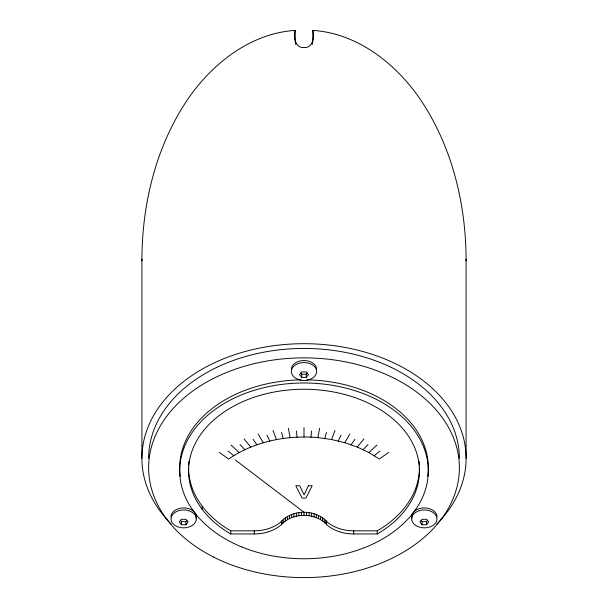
<?xml version="1.0" encoding="UTF-8"?>
<svg xmlns="http://www.w3.org/2000/svg" width="608" height="608" viewBox="0 0 608 608"><rect width="100%" height="100%" fill="white"/><g stroke="black" fill="none" stroke-linecap="round" stroke-linejoin="round"><path stroke-width="0.91" d="M466.093 458.31L466.093 259.016C465.781 202.061 451.349 144.104 418.616 96.923C394.083 62.229 356.524 33.258 312.877 30.4C314.222 37.164 313.28 48.146 304 47.538C294.72 48.146 293.778 37.164 295.123 30.4C251.476 33.258 213.917 62.229 189.384 96.923C156.651 144.104 142.219 202.061 141.907 259.016L141.907 458.31M466.032 260.893L466.093 259.016M310.954 437.281L311.532 431.011M219.245 452.367L228.661 459.025C254.532 441.241 286.946 434.978 317.908 437.6L319.648 428.268M324.74 438.566L326.473 432.402M317.908 437.6L331.573 439.523L335.023 430.426M338.177 441.104L341.027 435.161M331.573 439.523L344.774 442.692L349.874 433.99M351.021 444.874L354.95 439.242M185.881 524.757L188.1 522.036L185.881 519.316L181.442 519.316L179.223 522.036L181.442 524.757L185.881 524.757L185.881 521.618L186.99 520.258M306.219 377.37L308.438 374.657L306.219 371.936L301.781 371.936L299.562 374.657L301.781 377.37L306.219 377.37L306.219 374.232L307.329 372.879M344.774 442.692L357.276 447.047L363.934 438.892M426.558 524.757L428.777 522.036L426.558 519.316L422.119 519.316L419.9 522.036L422.119 524.757L426.558 524.757L426.558 521.618L427.667 520.258M188.579 467.727A115.421 81.616 0 0 0 230.774 530.822L254.288 530.822A34.42 24.335 0 0 0 280.28 522.432C292.045 508.858 315.955 508.858 327.72 522.432A34.42 24.335 0 0 0 353.712 530.822L377.226 530.822A115.421 81.616 0 0 0 419.421 467.727M281.572 524.43C293.413 511.822 316.418 512.536 327.72 525.57A34.42 24.335 0 0 0 353.712 533.961L377.226 533.961A115.421 81.616 0 0 0 388.246 415.074A115.421 81.616 0 0 0 219.754 415.074A115.421 81.616 0 0 0 230.774 533.961L254.288 533.961A34.42 24.335 0 0 0 280.28 525.57L281.572 524.43L281.572 521.292M363.067 449.791L368 444.57M357.276 447.047L368.858 452.527L376.968 445.056M374.102 455.772L379.954 451.052M388.755 452.367L379.339 459.025L368.858 452.527M300.671 372.879L301.781 374.232L306.219 374.232M180.333 520.258L181.442 521.618L185.881 521.618M421.01 520.258L422.119 521.618L426.558 521.618M235.448 460.066L304 512.293L304 515.432M228.046 451.052L233.898 455.772M231.032 445.056L239.142 452.527M240 444.57L244.933 449.791M244.066 438.892L250.724 447.047M253.05 439.242L256.979 444.874M258.126 433.99L263.226 442.692M266.973 435.161L269.823 441.104M272.977 430.426L276.427 439.523M281.527 432.402L283.26 438.566M288.352 428.268L290.092 437.6M296.468 431.011L297.046 437.281M141.907 259.016L141.968 260.893M422.119 521.618L422.119 524.757M377.226 530.822L377.226 533.961M353.712 530.822L353.712 533.961M326.428 521.292L326.428 524.43M325.782 520.532L325.782 523.67M324.254 519.072L324.254 522.211M322.529 517.72L322.529 520.858M320.621 516.504L320.621 519.642M318.554 515.417L318.554 518.556M316.35 514.482L316.35 517.621M314.024 513.707L314.024 516.846M312.877 30.4L312.877 40.698M312.71 41.002L312.71 42.872M312.2 42.628L312.2 44.506M311.608 513.091L311.608 516.23M309.115 512.65L309.115 515.789M306.569 512.384L306.569 515.523M304 427.538L304 436.954M301.781 374.232L301.781 377.37M301.431 512.384L301.431 515.523M298.885 512.65L298.885 515.789M296.392 513.091L296.392 516.23M295.8 42.628L295.8 44.506M295.29 41.002L295.29 42.872M295.123 30.4L295.123 40.698M293.976 513.707L293.976 516.846M291.65 514.482L291.65 517.621M289.446 515.417L289.446 518.556M287.379 516.504L287.379 519.642M285.471 517.72L285.471 520.858M283.746 519.072L283.746 522.211M282.218 520.532L282.218 523.67M254.288 530.822L254.288 533.961M230.774 530.822L230.774 533.961M202.206 506.206L202.206 509.344M181.442 521.618L181.442 524.757M171.144 523.982A162.093 114.616 0 0 1 196.27 372.674A162.093 114.616 0 0 1 411.73 372.674A162.093 114.616 0 0 1 436.856 523.982M171.008 516.861A12.654 8.945 0 0 1 184.764 507.946A12.654 8.945 0 0 1 196.126 518.411M179.603 527.372A12.654 8.945 0 0 1 173.462 513.608A12.654 8.945 0 0 1 193.868 513.608A12.654 8.945 0 0 1 187.728 527.372M186.937 527.539A12.654 8.945 0 0 1 180.386 527.539M291.346 369.474A12.654 8.945 0 0 1 304 360.529A12.654 8.945 0 0 1 316.654 369.474M411.874 518.411A12.654 8.945 0 0 1 423.236 507.946A12.654 8.945 0 0 1 436.992 516.861M420.272 527.372A12.654 8.945 0 0 1 414.132 513.608A12.654 8.945 0 0 1 434.538 513.608A12.654 8.945 0 0 1 428.397 527.372M427.614 527.539A12.654 8.945 0 0 1 421.063 527.539M148.618 458.31A155.382 109.873 0 0 1 304 348.445A155.382 109.873 0 0 1 459.382 458.31M306.812 379.856A124.306 87.894 0 0 1 427.705 476.345M180.295 476.345A124.306 87.894 0 0 1 301.188 379.856M188.64 465.059A115.421 81.616 0 0 1 188.913 461.502M419.087 461.502A115.421 81.616 0 0 1 419.36 465.059M308.416 485.724L304.114 494.912L299.676 485.724L295.83 485.724L302.1 498.134L305.885 498.134L312.17 485.724L308.416 485.724M297.677 379.263A12.654 8.945 0 0 0 316.654 371.518A12.654 8.945 0 0 0 297.677 363.766A12.654 8.945 0 0 0 297.677 379.263M213.492 557.034A155.382 109.873 0 0 0 458.63 478.496A155.382 109.873 0 0 0 239.871 367.658A155.382 109.873 0 0 0 213.492 557.034M241.847 546.987A124.306 87.894 0 0 0 428.306 470.873A124.306 87.894 0 0 0 241.847 394.752A124.306 87.894 0 0 0 241.847 546.987"/></g></svg>
